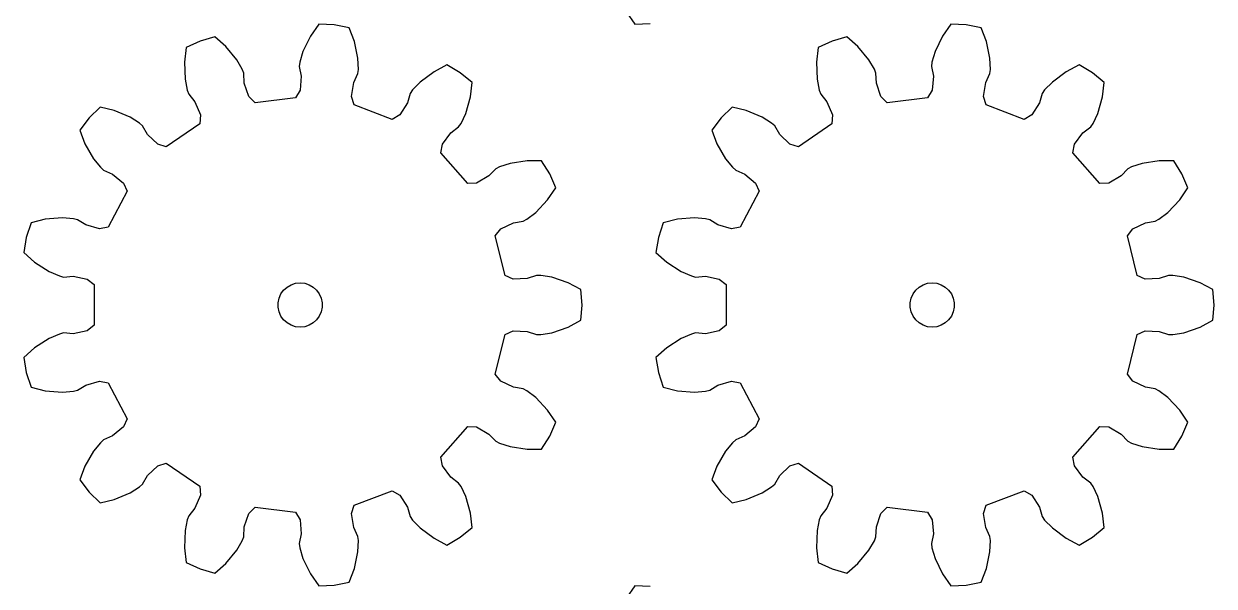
# Model space of a CAD drawing. Extents: x 0 to 209, y 0 to 228.
# Drawn here: x 128.4 to 209, y 76 to 114 of the extents above; entities that cross this region are included whole.
import ezdxf

# ---------------------------------------------------------------- set-up
doc = ezdxf.new("R2010")
doc.units = 0

msp = doc.modelspace()

# ---------------------------------------------------------------- linework, layer by layer
for p, q in [((169.242, 114.816), (169.805, 114.008)), ((148.4, 114.008), (147.838, 113.199)), ((149.44, 113.966), (148.4, 114.008)), ((150.46, 113.757), (149.44, 113.966)), ((150.813, 112.838), (150.46, 113.757)), ((169.805, 114.008), (170.845, 114.049)), ((191.209, 114.008), (190.647, 113.199)), ((192.25, 113.966), (191.209, 114.008)), ((193.27, 113.757), (192.25, 113.966)), ((193.622, 112.838), (193.27, 113.757)), ((141.366, 113.153), (140.366, 112.864)), ((142.105, 112.503), (141.366, 113.153)), ((147.838, 113.199), (147.333, 112.147)), ((184.175, 113.153), (183.175, 112.864)), ((184.915, 112.503), (184.175, 113.153)), ((190.647, 113.199), (190.143, 112.147)), ((139.425, 112.418), (139.303, 111.44)), ((140.366, 112.864), (139.425, 112.418)), ((142.847, 111.602), (142.105, 112.503)), ((147.333, 112.147), (147.122, 111.427)), ((151.051, 111.695), (150.813, 112.838)), ((182.234, 112.418), (182.112, 111.44)), ((183.175, 112.864), (182.234, 112.418)), ((185.656, 111.602), (184.915, 112.503)), ((190.143, 112.147), (189.932, 111.427)), ((193.86, 111.695), (193.622, 112.838)), ((139.303, 111.44), (139.346, 110.274)), ((143.224, 110.954), (142.847, 111.602)), ((147.122, 111.427), (147.087, 111.141)), ((151.084, 110.946), (151.051, 111.695)), ((182.112, 111.44), (182.155, 110.274)), ((186.033, 110.954), (185.656, 111.602)), ((189.932, 111.427), (189.896, 111.141)), ((193.893, 110.946), (193.86, 111.695)), ((143.327, 110.685), (143.224, 110.954)), ((143.356, 110.022), (143.327, 110.685)), ((147.087, 111.141), (147.217, 110.491)), ((147.217, 110.491), (147.138, 109.536)), ((150.768, 110.06), (151.05, 110.66)), ((151.05, 110.66), (151.084, 110.946)), ((156.212, 110.79), (155.277, 110.093)), ((157.086, 111.245), (156.212, 110.79)), ((157.988, 110.724), (157.086, 111.245)), ((158.794, 110.066), (157.988, 110.724)), ((186.136, 110.685), (186.033, 110.954)), ((186.166, 110.022), (186.136, 110.685)), ((189.896, 111.141), (190.026, 110.491)), ((190.026, 110.491), (189.948, 109.536)), ((193.577, 110.06), (193.859, 110.66)), ((193.859, 110.66), (193.893, 110.946)), ((199.021, 110.79), (198.086, 110.093)), ((199.895, 111.245), (199.021, 110.79)), ((200.797, 110.724), (199.895, 111.245)), ((201.603, 110.066), (200.797, 110.724)), ((139.346, 110.274), (139.493, 109.539)), ((143.661, 109.113), (143.356, 110.022)), ((150.615, 109.113), (150.768, 110.06)), ((155.277, 110.093), (154.755, 109.554)), ((158.679, 109.088), (158.794, 110.066)), ((182.155, 110.274), (182.302, 109.539)), ((186.47, 109.113), (186.166, 110.022)), ((193.424, 109.113), (193.577, 110.06)), ((198.086, 110.093), (197.565, 109.554)), ((201.488, 109.088), (201.603, 110.066)), ((139.493, 109.539), (139.594, 109.269)), ((139.594, 109.269), (140.012, 108.754)), ((144.09, 108.694), (143.661, 109.113)), ((146.822, 109.026), (144.09, 108.694)), ((147.138, 109.536), (146.822, 109.026)), ((150.801, 108.543), (150.615, 109.113)), ((154.591, 109.317), (154.404, 108.68)), ((154.755, 109.554), (154.591, 109.317)), ((158.358, 107.965), (158.679, 109.088)), ((182.302, 109.539), (182.403, 109.269)), ((182.403, 109.269), (182.821, 108.754)), ((186.9, 108.694), (186.47, 109.113)), ((189.631, 109.026), (186.9, 108.694)), ((189.948, 109.536), (189.631, 109.026)), ((193.61, 108.543), (193.424, 109.113)), ((197.4, 109.317), (197.213, 108.68)), ((197.565, 109.554), (197.4, 109.317)), ((201.167, 107.965), (201.488, 109.088)), ((133.594, 108.392), (132.843, 107.671)), ((134.551, 108.16), (133.594, 108.392)), ((135.626, 107.707), (134.551, 108.16)), ((140.012, 108.754), (140.386, 107.871)), ((153.373, 107.567), (150.801, 108.543)), ((154.404, 108.68), (153.89, 107.871)), ((176.403, 108.392), (175.652, 107.671)), ((177.36, 108.16), (176.403, 108.392)), ((178.435, 107.707), (177.36, 108.16)), ((182.821, 108.754), (183.195, 107.871)), ((196.183, 107.567), (193.61, 108.543)), ((197.213, 108.68), (196.7, 107.871)), ((132.843, 107.671), (132.217, 106.839)), ((136.261, 107.308), (135.626, 107.707)), ((136.477, 107.118), (136.261, 107.308)), ((140.343, 107.273), (138.078, 105.71)), ((140.386, 107.871), (140.343, 107.273)), ((153.89, 107.871), (153.373, 107.567)), ((157.877, 107.049), (158.039, 107.287)), ((158.039, 107.287), (158.358, 107.965)), ((175.652, 107.671), (175.027, 106.839)), ((179.07, 107.308), (178.435, 107.707)), ((179.287, 107.118), (179.07, 107.308)), ((183.152, 107.273), (180.888, 105.71)), ((183.195, 107.871), (183.152, 107.273)), ((196.7, 107.871), (196.183, 107.567)), ((200.686, 107.049), (200.849, 107.287)), ((200.849, 107.287), (201.167, 107.965)), ((132.217, 106.839), (132.563, 105.917)), ((136.811, 106.544), (136.477, 107.118)), ((137.504, 105.882), (136.811, 106.544)), ((156.773, 105.882), (157.347, 106.649)), ((157.347, 106.649), (157.877, 107.049)), ((175.027, 106.839), (175.372, 105.917)), ((179.621, 106.544), (179.287, 107.118)), ((180.313, 105.882), (179.621, 106.544)), ((199.582, 105.882), (200.157, 106.649)), ((200.157, 106.649), (200.686, 107.049)), ((132.563, 105.917), (133.143, 104.904)), ((138.078, 105.71), (137.504, 105.882)), ((156.672, 105.29), (156.773, 105.882)), ((175.372, 105.917), (175.952, 104.904)), ((180.888, 105.71), (180.313, 105.882)), ((199.481, 105.29), (199.582, 105.882)), ((133.143, 104.904), (133.615, 104.321)), ((158.496, 103.231), (156.672, 105.29)), ((175.952, 104.904), (176.424, 104.321)), ((201.306, 103.231), (199.481, 105.29)), ((133.615, 104.321), (133.83, 104.129)), ((133.83, 104.129), (134.44, 103.867)), ((160.388, 104.215), (159.926, 103.738)), ((160.644, 104.348), (160.388, 104.215)), ((161.355, 104.582), (160.644, 104.348)), ((162.508, 104.765), (161.355, 104.582)), ((163.493, 104.762), (162.508, 104.765)), ((164.049, 103.882), (163.493, 104.762)), ((176.424, 104.321), (176.639, 104.129)), ((176.639, 104.129), (177.249, 103.867)), ((203.197, 104.215), (202.736, 103.738)), ((203.453, 104.348), (203.197, 104.215)), ((204.165, 104.582), (203.453, 104.348)), ((205.317, 104.765), (204.165, 104.582)), ((206.302, 104.762), (205.317, 104.765)), ((206.858, 103.882), (206.302, 104.762)), ((134.44, 103.867), (135.181, 103.26)), ((135.181, 103.26), (135.42, 102.71)), ((159.096, 103.26), (158.496, 103.231)), ((159.926, 103.738), (159.096, 103.26)), ((164.457, 102.924), (164.049, 103.882)), ((177.249, 103.867), (177.99, 103.26)), ((177.99, 103.26), (178.23, 102.71)), ((201.905, 103.26), (201.306, 103.231)), ((202.736, 103.738), (201.905, 103.26)), ((207.267, 102.924), (206.858, 103.882)), ((135.42, 102.71), (134.142, 100.274)), ((163.901, 102.112), (164.457, 102.924)), ((178.23, 102.71), (176.951, 100.274)), ((206.71, 102.112), (207.267, 102.924)), ((163.095, 101.267), (163.901, 102.112)), ((205.905, 101.267), (206.71, 102.112)), ((129.88, 100.804), (128.924, 100.564)), ((131.043, 100.902), (129.88, 100.804)), ((131.79, 100.844), (131.043, 100.902)), ((132.07, 100.776), (131.79, 100.844)), ((132.632, 100.424), (132.07, 100.776)), ((162.243, 100.68), (162.498, 100.814)), ((162.498, 100.814), (163.095, 101.267)), ((172.689, 100.804), (171.734, 100.564)), ((173.852, 100.902), (172.689, 100.804)), ((174.599, 100.844), (173.852, 100.902)), ((174.879, 100.776), (174.599, 100.844)), ((175.441, 100.424), (174.879, 100.776)), ((205.052, 100.68), (205.307, 100.814)), ((205.307, 100.814), (205.905, 101.267)), ((128.924, 100.564), (128.595, 99.577)), ((133.553, 100.158), (132.632, 100.424)), ((134.142, 100.274), (133.553, 100.158)), ((160.359, 99.682), (160.723, 100.159)), ((160.723, 100.159), (161.589, 100.571)), ((161.589, 100.571), (162.243, 100.68)), ((171.734, 100.564), (171.404, 99.577)), ((176.362, 100.158), (175.441, 100.424)), ((176.951, 100.274), (176.362, 100.158)), ((203.168, 99.682), (203.533, 100.159)), ((203.533, 100.159), (204.398, 100.571)), ((204.398, 100.571), (205.052, 100.68)), ((128.595, 99.577), (128.428, 98.549)), ((161.018, 97.01), (160.359, 99.682)), ((171.404, 99.577), (171.237, 98.549)), ((203.827, 97.01), (203.168, 99.682)), ((128.428, 98.549), (129.162, 97.894)), ((171.237, 98.549), (171.972, 97.894)), ((129.162, 97.894), (130.147, 97.266)), ((171.972, 97.894), (172.956, 97.266)), ((130.147, 97.266), (130.835, 96.97)), ((130.835, 96.97), (131.115, 96.9)), ((131.115, 96.9), (131.776, 96.951)), ((131.776, 96.951), (132.715, 96.758)), ((132.715, 96.758), (133.183, 96.382)), ((161.562, 96.758), (161.018, 97.01)), ((162.519, 96.795), (161.562, 96.758)), ((163.149, 97.003), (162.519, 96.795)), ((163.438, 97.001), (163.149, 97.003)), ((164.177, 96.879), (163.438, 97.001)), ((165.283, 96.505), (164.177, 96.879)), ((172.956, 97.266), (173.644, 96.97)), ((173.644, 96.97), (173.924, 96.9)), ((173.924, 96.9), (174.586, 96.951)), ((174.586, 96.951), (175.524, 96.758)), ((175.524, 96.758), (175.992, 96.382)), ((204.371, 96.758), (203.827, 97.01)), ((205.328, 96.795), (204.371, 96.758)), ((205.959, 97.003), (205.328, 96.795)), ((206.247, 97.001), (205.959, 97.003)), ((206.986, 96.879), (206.247, 97.001)), ((208.092, 96.505), (206.986, 96.879)), ((133.183, 96.382), (133.183, 93.631)), ((145.839, 95.756), (146.024, 96.01)), ((146.024, 96.01), (146.257, 96.22)), ((146.257, 96.22), (146.528, 96.377)), ((146.528, 96.377), (146.826, 96.474)), ((146.826, 96.474), (147.138, 96.506)), ((147.138, 96.506), (147.45, 96.474)), ((147.45, 96.474), (147.748, 96.377)), ((147.748, 96.377), (148.02, 96.22)), ((148.02, 96.22), (148.253, 96.01)), ((148.253, 96.01), (148.437, 95.756)), ((166.153, 96.044), (165.283, 96.505)), ((166.237, 95.006), (166.153, 96.044)), ((175.992, 96.382), (175.992, 93.631)), ((188.648, 95.756), (188.833, 96.01)), ((188.833, 96.01), (189.066, 96.22)), ((189.066, 96.22), (189.337, 96.377)), ((189.337, 96.377), (189.636, 96.474)), ((189.636, 96.474), (189.947, 96.506)), ((189.947, 96.506), (190.259, 96.474)), ((190.259, 96.474), (190.558, 96.377)), ((190.558, 96.377), (190.829, 96.22)), ((190.829, 96.22), (191.062, 96.01)), ((191.062, 96.01), (191.247, 95.756)), ((208.962, 96.044), (208.092, 96.505)), ((209.046, 95.006), (208.962, 96.044)), ((145.646, 95.163), (145.712, 95.47)), ((145.646, 94.85), (145.646, 95.163)), ((145.712, 95.47), (145.839, 95.756)), ((148.437, 95.756), (148.565, 95.47)), ((148.565, 95.47), (148.63, 95.163)), ((148.63, 95.163), (148.63, 94.85)), ((188.456, 95.163), (188.521, 95.47)), ((188.456, 94.85), (188.456, 95.163)), ((188.521, 95.47), (188.648, 95.756)), ((191.247, 95.756), (191.374, 95.47)), ((191.374, 95.47), (191.439, 95.163)), ((191.439, 95.163), (191.439, 94.85)), ((145.712, 94.543), (145.646, 94.85)), ((145.839, 94.256), (145.712, 94.543)), ((148.565, 94.543), (148.437, 94.256)), ((148.63, 94.85), (148.565, 94.543)), ((166.153, 93.969), (166.237, 95.006)), ((188.521, 94.543), (188.456, 94.85)), ((188.648, 94.256), (188.521, 94.543)), ((191.374, 94.543), (191.247, 94.256)), ((191.439, 94.85), (191.374, 94.543)), ((208.962, 93.969), (209.046, 95.006)), ((133.183, 93.631), (132.715, 93.255)), ((146.024, 94.003), (145.839, 94.256)), ((146.257, 93.793), (146.024, 94.003)), ((146.528, 93.636), (146.257, 93.793)), ((146.826, 93.539), (146.528, 93.636)), ((147.138, 93.506), (146.826, 93.539)), ((147.45, 93.539), (147.138, 93.506)), ((147.748, 93.636), (147.45, 93.539)), ((148.02, 93.793), (147.748, 93.636)), ((148.253, 94.003), (148.02, 93.793)), ((148.437, 94.256), (148.253, 94.003)), ((165.283, 93.508), (166.153, 93.969)), ((175.992, 93.631), (175.524, 93.255)), ((188.833, 94.003), (188.648, 94.256)), ((189.066, 93.793), (188.833, 94.003)), ((189.337, 93.636), (189.066, 93.793)), ((189.636, 93.539), (189.337, 93.636)), ((189.947, 93.506), (189.636, 93.539)), ((190.259, 93.539), (189.947, 93.506)), ((190.558, 93.636), (190.259, 93.539)), ((190.829, 93.793), (190.558, 93.636)), ((191.062, 94.003), (190.829, 93.793)), ((191.247, 94.256), (191.062, 94.003)), ((208.092, 93.508), (208.962, 93.969)), ((130.147, 92.746), (129.162, 92.119)), ((130.835, 93.043), (130.147, 92.746)), ((131.115, 93.113), (130.835, 93.043)), ((131.776, 93.062), (131.115, 93.113)), ((132.715, 93.255), (131.776, 93.062)), ((160.359, 90.331), (161.018, 93.002)), ((161.018, 93.002), (161.562, 93.255)), ((161.562, 93.255), (162.519, 93.218)), ((162.519, 93.218), (163.149, 93.01)), ((163.149, 93.01), (163.438, 93.011)), ((163.438, 93.011), (164.177, 93.134)), ((164.177, 93.134), (165.283, 93.508)), ((172.956, 92.746), (171.972, 92.119)), ((173.644, 93.043), (172.956, 92.746)), ((173.924, 93.113), (173.644, 93.043)), ((174.586, 93.062), (173.924, 93.113)), ((175.524, 93.255), (174.586, 93.062)), ((203.168, 90.331), (203.827, 93.002)), ((203.827, 93.002), (204.371, 93.255)), ((204.371, 93.255), (205.328, 93.218)), ((205.328, 93.218), (205.959, 93.01)), ((205.959, 93.01), (206.247, 93.011)), ((206.247, 93.011), (206.986, 93.134)), ((206.986, 93.134), (208.092, 93.508)), ((129.162, 92.119), (128.428, 91.463)), ((171.972, 92.119), (171.237, 91.463)), ((128.428, 91.463), (128.595, 90.436)), ((171.237, 91.463), (171.404, 90.436)), ((128.595, 90.436), (128.924, 89.448)), ((160.723, 89.854), (160.359, 90.331)), ((171.404, 90.436), (171.734, 89.448)), ((203.533, 89.854), (203.168, 90.331)), ((132.07, 89.236), (132.632, 89.589)), ((132.632, 89.589), (133.553, 89.854)), ((133.553, 89.854), (134.142, 89.739)), ((134.142, 89.739), (135.42, 87.303)), ((161.589, 89.442), (160.723, 89.854)), ((174.879, 89.236), (175.441, 89.589)), ((175.441, 89.589), (176.362, 89.854)), ((176.362, 89.854), (176.951, 89.739)), ((176.951, 89.739), (178.23, 87.303)), ((204.398, 89.442), (203.533, 89.854)), ((128.924, 89.448), (129.88, 89.209)), ((129.88, 89.209), (131.043, 89.111)), ((131.043, 89.111), (131.79, 89.168)), ((131.79, 89.168), (132.07, 89.236)), ((162.243, 89.333), (161.589, 89.442)), ((162.498, 89.198), (162.243, 89.333)), ((163.095, 88.746), (162.498, 89.198)), ((163.901, 87.901), (163.095, 88.746)), ((171.734, 89.448), (172.689, 89.209)), ((172.689, 89.209), (173.852, 89.111)), ((173.852, 89.111), (174.599, 89.168)), ((174.599, 89.168), (174.879, 89.236)), ((205.052, 89.333), (204.398, 89.442)), ((205.307, 89.198), (205.052, 89.333)), ((205.905, 88.746), (205.307, 89.198)), ((206.71, 87.901), (205.905, 88.746)), ((164.457, 87.089), (163.901, 87.901)), ((207.267, 87.089), (206.71, 87.901)), ((135.42, 87.303), (135.181, 86.753)), ((164.049, 86.131), (164.457, 87.089)), ((178.23, 87.303), (177.99, 86.753)), ((206.858, 86.131), (207.267, 87.089)), ((135.181, 86.753), (134.44, 86.146)), ((156.672, 84.722), (158.496, 86.782)), ((158.496, 86.782), (159.096, 86.753)), ((159.096, 86.753), (159.926, 86.275)), ((159.926, 86.275), (160.388, 85.798)), ((177.99, 86.753), (177.249, 86.146)), ((199.481, 84.722), (201.306, 86.782)), ((201.306, 86.782), (201.905, 86.753)), ((201.905, 86.753), (202.736, 86.275)), ((202.736, 86.275), (203.197, 85.798)), ((133.615, 85.691), (133.143, 85.109)), ((133.83, 85.883), (133.615, 85.691)), ((134.44, 86.146), (133.83, 85.883)), ((160.388, 85.798), (160.644, 85.665)), ((160.644, 85.665), (161.355, 85.43)), ((163.493, 85.251), (164.049, 86.131)), ((176.424, 85.691), (175.952, 85.109)), ((176.639, 85.883), (176.424, 85.691)), ((177.249, 86.146), (176.639, 85.883)), ((203.197, 85.798), (203.453, 85.665)), ((203.453, 85.665), (204.165, 85.43)), ((206.302, 85.251), (206.858, 86.131)), ((133.143, 85.109), (132.563, 84.096)), ((156.773, 84.131), (156.672, 84.722)), ((161.355, 85.43), (162.508, 85.247)), ((162.508, 85.247), (163.493, 85.251)), ((175.952, 85.109), (175.372, 84.096)), ((199.582, 84.131), (199.481, 84.722)), ((204.165, 85.43), (205.317, 85.247)), ((205.317, 85.247), (206.302, 85.251)), ((132.563, 84.096), (132.217, 83.174)), ((136.811, 83.468), (137.504, 84.131)), ((137.504, 84.131), (138.078, 84.303)), ((138.078, 84.303), (140.343, 82.74)), ((157.347, 83.364), (156.773, 84.131)), ((175.372, 84.096), (175.027, 83.174)), ((179.621, 83.468), (180.313, 84.131)), ((180.313, 84.131), (180.888, 84.303)), ((180.888, 84.303), (183.152, 82.74)), ((200.157, 83.364), (199.582, 84.131)), ((132.217, 83.174), (132.843, 82.342)), ((136.477, 82.895), (136.811, 83.468)), ((157.877, 82.963), (157.347, 83.364)), ((175.027, 83.174), (175.652, 82.342)), ((179.287, 82.895), (179.621, 83.468)), ((200.686, 82.963), (200.157, 83.364)), ((132.843, 82.342), (133.594, 81.62)), ((134.551, 81.853), (135.626, 82.306)), ((135.626, 82.306), (136.261, 82.704)), ((136.261, 82.704), (136.477, 82.895)), ((140.343, 82.74), (140.386, 82.141)), ((150.801, 81.47), (153.373, 82.445)), ((153.373, 82.445), (153.89, 82.141)), ((158.039, 82.725), (157.877, 82.963)), ((158.358, 82.047), (158.039, 82.725)), ((175.652, 82.342), (176.403, 81.62)), ((177.36, 81.853), (178.435, 82.306)), ((178.435, 82.306), (179.07, 82.704)), ((179.07, 82.704), (179.287, 82.895)), ((183.152, 82.74), (183.195, 82.141)), ((193.61, 81.47), (196.183, 82.445)), ((196.183, 82.445), (196.7, 82.141)), ((200.849, 82.725), (200.686, 82.963)), ((201.167, 82.047), (200.849, 82.725)), ((133.594, 81.62), (134.551, 81.853)), ((140.386, 82.141), (140.012, 81.259)), ((150.615, 80.899), (150.801, 81.47)), ((153.89, 82.141), (154.404, 81.332)), ((158.679, 80.925), (158.358, 82.047)), ((176.403, 81.62), (177.36, 81.853)), ((183.195, 82.141), (182.821, 81.259)), ((193.424, 80.899), (193.61, 81.47)), ((196.7, 82.141), (197.213, 81.332)), ((201.488, 80.925), (201.167, 82.047)), ((139.594, 80.743), (139.493, 80.474)), ((140.012, 81.259), (139.594, 80.743)), ((143.356, 79.991), (143.661, 80.899)), ((143.661, 80.899), (144.09, 81.318)), ((144.09, 81.318), (146.822, 80.987)), ((146.822, 80.987), (147.138, 80.477)), ((150.768, 79.953), (150.615, 80.899)), ((154.404, 81.332), (154.591, 80.695)), ((154.591, 80.695), (154.755, 80.459)), ((158.794, 79.947), (158.679, 80.925)), ((182.403, 80.743), (182.302, 80.474)), ((182.821, 81.259), (182.403, 80.743)), ((186.166, 79.991), (186.47, 80.899)), ((186.47, 80.899), (186.9, 81.318)), ((186.9, 81.318), (189.631, 80.987)), ((189.631, 80.987), (189.948, 80.477)), ((193.577, 79.953), (193.424, 80.899)), ((197.213, 81.332), (197.4, 80.695)), ((197.4, 80.695), (197.565, 80.459)), ((201.603, 79.947), (201.488, 80.925)), ((139.493, 80.474), (139.346, 79.739)), ((143.327, 79.328), (143.356, 79.991)), ((147.138, 80.477), (147.217, 79.522)), ((151.05, 79.352), (150.768, 79.953)), ((154.755, 80.459), (155.277, 79.92)), ((155.277, 79.92), (156.212, 79.222)), ((157.988, 79.288), (158.794, 79.947)), ((182.302, 80.474), (182.155, 79.739)), ((186.136, 79.328), (186.166, 79.991)), ((189.948, 80.477), (190.026, 79.522)), ((193.859, 79.352), (193.577, 79.953)), ((197.565, 80.459), (198.086, 79.92)), ((198.086, 79.92), (199.021, 79.222)), ((200.797, 79.288), (201.603, 79.947)), ((139.346, 79.739), (139.303, 78.572)), ((142.847, 78.411), (143.224, 79.059)), ((143.224, 79.059), (143.327, 79.328)), ((147.217, 79.522), (147.087, 78.871)), ((151.084, 79.066), (151.05, 79.352)), ((151.051, 78.317), (151.084, 79.066)), ((156.212, 79.222), (157.086, 78.768)), ((157.086, 78.768), (157.988, 79.288)), ((182.155, 79.739), (182.112, 78.572)), ((185.656, 78.411), (186.033, 79.059)), ((186.033, 79.059), (186.136, 79.328)), ((190.026, 79.522), (189.896, 78.871)), ((193.893, 79.066), (193.859, 79.352)), ((193.86, 78.317), (193.893, 79.066)), ((199.021, 79.222), (199.895, 78.768)), ((199.895, 78.768), (200.797, 79.288)), ((139.303, 78.572), (139.425, 77.595)), ((142.105, 77.51), (142.847, 78.411)), ((147.087, 78.871), (147.122, 78.585)), ((147.122, 78.585), (147.333, 77.866)), ((150.813, 77.175), (151.051, 78.317)), ((182.112, 78.572), (182.234, 77.595)), ((184.915, 77.51), (185.656, 78.411)), ((189.896, 78.871), (189.932, 78.585)), ((189.932, 78.585), (190.143, 77.866)), ((193.622, 77.175), (193.86, 78.317)), ((139.425, 77.595), (140.366, 77.149)), ((141.366, 76.859), (142.105, 77.51)), ((147.333, 77.866), (147.838, 76.813)), ((182.234, 77.595), (183.175, 77.149)), ((184.175, 76.859), (184.915, 77.51)), ((190.143, 77.866), (190.647, 76.813)), ((140.366, 77.149), (141.366, 76.859)), ((147.838, 76.813), (148.4, 76.005)), ((150.46, 76.255), (150.813, 77.175)), ((183.175, 77.149), (184.175, 76.859)), ((190.647, 76.813), (191.209, 76.005)), ((193.27, 76.255), (193.622, 77.175)), ((148.4, 76.005), (149.44, 76.047)), ((149.44, 76.047), (150.46, 76.255)), ((169.805, 76.005), (169.242, 75.197)), ((170.845, 75.963), (169.805, 76.005)), ((191.209, 76.005), (192.25, 76.047)), ((192.25, 76.047), (193.27, 76.255))]:
    msp.add_line(p, q)

doc.saveas('drawing.dxf')
